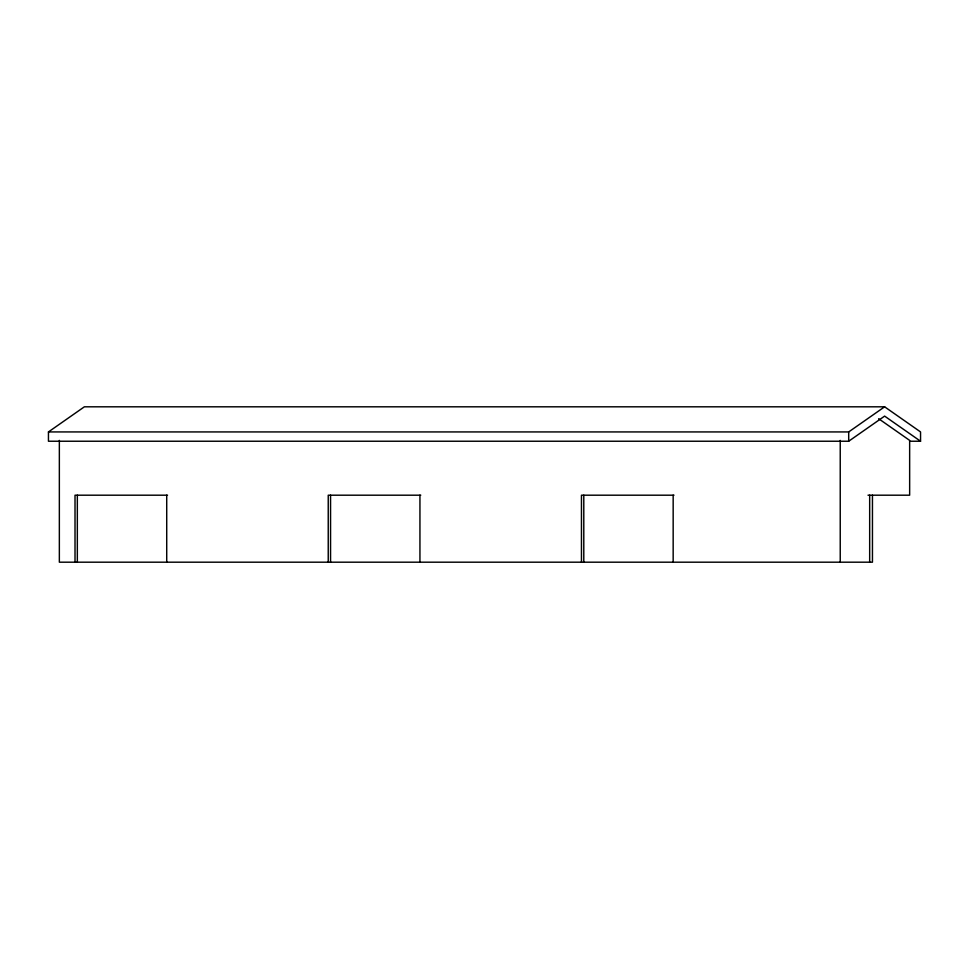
<?xml version="1.0" encoding="UTF-8"?>
<svg xmlns="http://www.w3.org/2000/svg" width="969" height="969" viewBox="0 0 969 969"><rect width="100%" height="100%" fill="white"/><g stroke="black" fill="none" stroke-linecap="round" stroke-linejoin="round"><path stroke-width="1.45" d="M920.55 441.234L884.624 416.113L848.699 441.234L48.45 441.234L48.45 431.932L84.376 406.81L884.624 406.81L920.55 431.932L920.55 441.234L909.964 441.234M48.45 431.932L848.699 431.932L884.624 406.81M167.54 495.195L75.013 495.195L75.013 562.19M420.764 495.195L328.237 495.195L328.237 562.19M673.988 495.195L581.461 495.195L581.461 562.19M868.006 495.195L909.649 495.195L909.649 440.386L878.653 418.717M872.451 495.195L872.451 562.19L59.351 562.19L59.351 440.386M869.665 495.195L869.665 562.19M848.699 431.932L848.699 441.234M840.232 440.386L840.232 562.19M673.164 495.195L673.164 562.19M583.786 495.195L583.786 562.19M419.94 495.195L419.94 562.19M330.562 495.195L330.562 562.19M166.716 495.195L166.716 562.19M77.338 495.195L77.338 562.19"/></g></svg>
